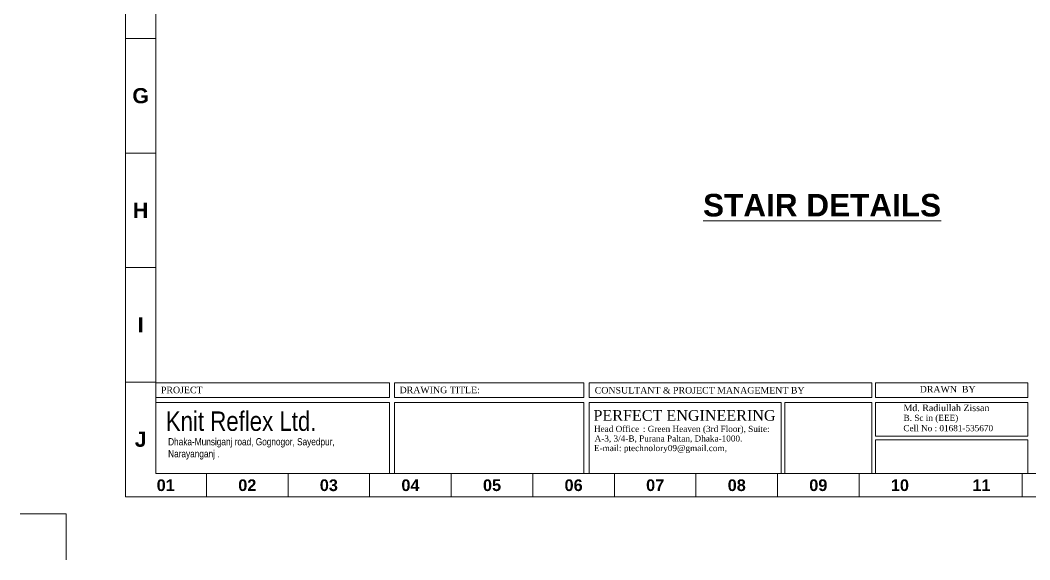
# Model space of a CAD drawing. Header units: inches. Extents: x -98933 to 1585249, y -3352739 to 192771.
# Drawn here: x 64291 to 65365, y 49357 to 49931 of the extents above; entities that cross this region are included whole.
import ezdxf

# ---------------------------------------------------------------- set-up
doc = ezdxf.new("R2010")
doc.units = ezdxf.units.IN
doc.header["$MEASUREMENT"] = 0
doc.layers.get('Defpoints').update_dxf_attribs({"lineweight": 0})
for name, color, linetype, lineweight in [('DIM.', 251, 'Continuous', 5), ('Inline', 7, 'Continuous', 0), ('Outline', 7, 'Continuous', 0), ('Scale', 7, 'Continuous', 0), ('Scale_Text', 7, 'Continuous', 0), ('T-TEXT', 7, 'Continuous', 15), ('Text', 7, 'Continuous', 0), ('TEXT_TITLEBOX', 7, 'Continuous', 13), ('Titelblk', 7, 'Continuous', 25), ('TITLE', 7, 'Continuous', 20)]:
    doc.layers.add(name, color=color, linetype=linetype, lineweight=lineweight)
doc.styles.add('MONOTEXT', font='txt')
doc.styles.add('SHT-TEXT-1', font='times.ttf', dxfattribs={"height": 12})
doc.styles.get("Standard").update_dxf_attribs({"font": 'arialbd.ttf', "height": 24})
doc.styles.add('TEXT', font='arial.ttf')

# ---------------------------------------------------------------- blocks, each defined once
blk = doc.blocks.new('PAGE')
at = {"layer": 'Inline', "color": 252, "lineweight": 15}
blk.add_lwpolyline([(178051640.63, 22656441.11), (178051640.63, 22657235.79), (178050505.36, 22657235.79), (178050505.36, 22656441.11)], close=True, dxfattribs=at)
at = {"layer": 'Outline', "color": 252, "lineweight": 15}
blk.add_line((178050483.42, 22656424.24), (178051662.57, 22656424.24), dxfattribs=at)
blk.add_lwpolyline([(178050483.42, 22657252.66), (178050483.42, 22656424.24)], dxfattribs=at)
at = {"layer": 'Scale', "color": 252, "lineweight": 9}
for p, q in [((178050483.42, 22656755.67), (178050505.36, 22656755.67)), ((178050483.42, 22656672.88), (178050505.36, 22656672.88)), ((178050483.42, 22656590.1), (178050505.36, 22656590.1)), ((178050483.42, 22656507.32), (178050505.36, 22656507.32)), ((178050542.02, 22656424.24), (178050542.02, 22656441.11)), ((178050601.02, 22656424.24), (178050601.02, 22656441.11)), ((178050660.01, 22656424.24), (178050660.01, 22656441.11)), ((178050719.01, 22656424.24), (178050719.01, 22656441.11)), ((178050778.01, 22656424.24), (178050778.01, 22656441.11)), ((178050837.01, 22656424.24), (178050837.01, 22656441.11)), ((178050896, 22656424.24), (178050896, 22656441.11)), ((178050955, 22656424.24), (178050955, 22656441.11)), ((178051014, 22656424.24), (178051014, 22656441.11)), ((178051131.99, 22656424.24), (178051131.99, 22656441.11))]:
    blk.add_line(p, q, dxfattribs=at)
at = {"layer": 'Scale_Text', "color": 252, "lineweight": 13, "attachment_point": 5}
for s, insert, char_height, width in [('G', (178050494.39, 22656714.27), 10.97, 8.3603), ('H', (178050494.39, 22656631.49), 10.97, 8.3603), ('I', (178050494.39, 22656548.71), 10.97, 8.3603), ('J', (178050494.39, 22656465.93), 10.97, 8.3603), ('01', (178050512.52, 22656432.67), 8.435, 2.5102), ('02', (178050571.52, 22656432.67), 8.435, 2.5102), ('03', (178050630.51, 22656432.67), 8.435, 2.5102), ('04', (178050689.51, 22656432.67), 8.435, 2.5102), ('05', (178050748.51, 22656432.67), 8.435, 2.5102), ('06', (178050807.51, 22656432.67), 8.435, 2.5102), ('07', (178050866.5, 22656432.67), 8.435, 2.5102), ('08', (178050925.5, 22656432.67), 8.435, 2.5102), ('09', (178050984.5, 22656432.67), 8.435, 2.5102), ('10', (178051043.5, 22656432.67), 8.435, 2.5102), ('11', (178051102.49, 22656432.67), 8.435, 2.5102)]:
    blk.add_mtext(s, dxfattribs=dict(at, insert=insert, char_height=char_height, width=width))
blk = doc.blocks.new('Title')
at = {"layer": 'Defpoints', "color": 1, "ltscale": 10}
blk.add_lwpolyline([(-102338.3, -88042.4), (-102338.3, -87942.4), (-102438.3, -87942.4)], dxfattribs=at)
at = {"layer": 'Titelblk', "color": 3, "linetype": 'Continuous', "lineweight": 0, "xscale": 3.014611567961765, "yscale": 3.014611567959946, "zscale": 3.014611567966516}
blk.add_blockref('PAGE', (-536855255.8, -68388224), dxfattribs=at)

msp = doc.modelspace()

# ---------------------------------------------------------------- linework, layer by layer
at = {"layer": 'TEXT_TITLEBOX'}
for p, q in [((64435.15, 49529.79), (64435.15, 49545.33)), ((64435.15, 49545.33), (64683.82, 49545.33)), ((64683.82, 49545.33), (64683.82, 49529.79)), ((64689.27, 49529.79), (64689.27, 49545.33)), ((64689.27, 49545.33), (64890.66, 49545.33)), ((64890.66, 49545.33), (64890.66, 49529.79)), ((64896.11, 49529.79), (64896.11, 49545.33)), ((64896.11, 49545.33), (65196.96, 49545.33)), ((65196.96, 49545.33), (65196.96, 49529.79)), ((65201.07, 49529.79), (65201.07, 49545.33)), ((65201.07, 49545.33), (65362.99, 49545.33)), ((65362.99, 49545.33), (65362.99, 49529.79)), ((64683.82, 49529.79), (64435.15, 49529.79)), ((64435.15, 49448.67), (64435.15, 49524.33)), ((64435.15, 49524.33), (64683.82, 49524.33)), ((64683.82, 49524.33), (64683.82, 49448.67)), ((64890.66, 49529.79), (64689.27, 49529.79)), ((64689.27, 49448.67), (64689.27, 49524.33)), ((64689.27, 49524.33), (64890.68, 49524.33)), ((64890.68, 49524.33), (64890.68, 49448.67)), ((65196.96, 49529.79), (64896.11, 49529.79)), ((64896.13, 49448.67), (64896.13, 49524.33)), ((64896.13, 49524.33), (65100.74, 49524.33)), ((65100.74, 49524.33), (65100.74, 49448.67)), ((65104.46, 49448.67), (65104.46, 49524.33)), ((65104.46, 49524.33), (65196.99, 49524.33)), ((65196.99, 49524.33), (65196.99, 49448.67)), ((65201.02, 49488.4), (65201.02, 49524.31)), ((65201.02, 49524.31), (65363.1, 49524.31)), ((65362.99, 49529.79), (65201.07, 49529.79)), ((65363.1, 49524.31), (65363.1, 49488.4)), ((65363.1, 49488.4), (65201.02, 49488.4)), ((65201.02, 49448.65), (65201.02, 49484.55)), ((65201.02, 49484.55), (65363.1, 49484.55)), ((65363.1, 49484.55), (65363.1, 49448.65)), ((64683.82, 49448.67), (64435.15, 49448.67)), ((64890.68, 49448.67), (64689.27, 49448.67)), ((65100.74, 49448.67), (64896.13, 49448.67)), ((65196.99, 49448.67), (65104.46, 49448.67)), ((65363.1, 49448.65), (65201.02, 49448.65))]:
    msp.add_line(p, q, dxfattribs=at)

# ---------------------------------------------------------------- block references
at = {"layer": 'TITLE', "xscale": 0.4880385203578044, "yscale": 0.4880385203468904, "zscale": 0.4880385163213263}
msp.add_blockref('Title', (114284.72, 92325.06), dxfattribs=at)

# ---------------------------------------------------------------- texts
at = {"layer": 'DIM.', "color": 5, "lineweight": 13, "insert": (64525.93, 49487.1), "char_height": 20.6393, "width": 559.0696, "attachment_point": 5, "style": 'TEXT'}
msp.add_mtext('{\\fArial Narrow|b0|i0|c0|p34;Knit Reflex Ltd.\\C256;\\P\\pt7.74718;\\fSwis721 BT|b1|i0|c0|p34;\\C7; }', dxfattribs=at)
at = {"layer": 'T-TEXT', "linetype": 'ByBlock', "insert": (65017.45, 49746.2), "char_height": 24, "width": 285.5913, "attachment_point": 1}
msp.add_mtext('{\\L\\C0;STAIR DETAILS}', dxfattribs=at)
at = {"layer": 'Text', "color": 56, "insert": (64448.3, 49475.02), "char_height": 7.6659, "width": 293.8695, "attachment_point": 4, "style": 'MONOTEXT'}
msp.add_mtext('{\\fArial Narrow|b0|i0|c0|p34;\\C7;Dhaka-Munsiganj road, Gognogor, Sayedpur, \\PNarayanganj .}', dxfattribs=at)
at = {"layer": 'TEXT_TITLEBOX', "lineweight": 25, "style": 'SHT-TEXT-1'}
for s, height, p in [('PROJECT', 6.946, (64440.61, 49534.16)), ('DRAWING TITLE:', 6.9462, (64694.56, 49534.16)), ('CONSULTANT & PROJECT MANAGEMENT BY', 6.9462, (64902.19, 49533.83)), ('DRAWN  BY', 6.946, (65248.01, 49534.97)), ('Md. Radiullah Zissan', 7.0036, (65230.73, 49515.12)), ('B. Sc in (EEE)', 6.4849, (65230.78, 49504.74)), ('Cell No : 01681-535670', 6.4849, (65230.59, 49493.77))]:
    msp.add_text(s, height=height, dxfattribs=at).set_placement(p)
at = {"layer": 'TEXT_TITLEBOX', "color": 1, "lineweight": 25, "style": 'SHT-TEXT-1'}
msp.add_text('PERFECT ENGINEERING', height=11.3477, dxfattribs=at).set_placement((64900.86, 49504.89))
at = {"layer": 'TEXT_TITLEBOX', "color": 7, "lineweight": 25, "style": 'SHT-TEXT-1'}
for s, p in [('Head Office', (64901.35, 49493.01)), (': Green Heaven (3rd Floor), Suite:', (64953.4, 49493.01)), ('A-3, 3/4-B, Purana Paltan, Dhaka-1000.', (64902.06, 49482.8)), ('E-mail: ptechnolory09@gmail.com,', (64901.36, 49472.58))]:
    msp.add_text(s, height=6.4844, dxfattribs=at).set_placement(p)

doc.saveas('drawing.dxf')
